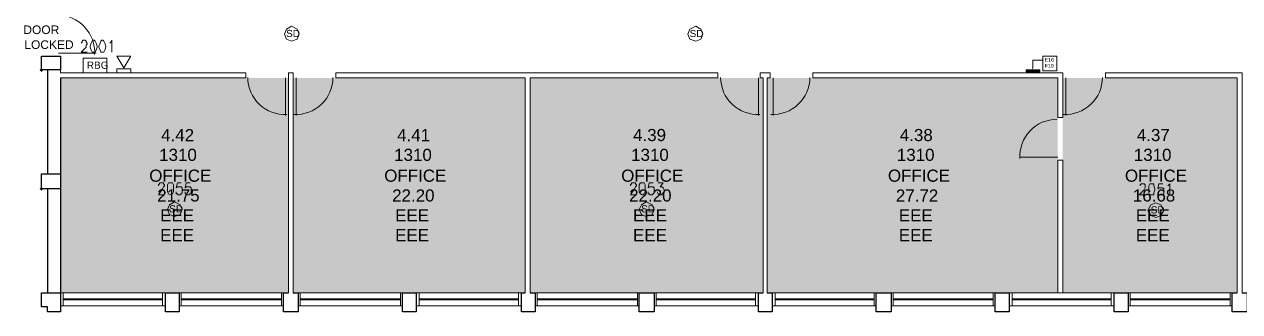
# Model space of a CAD drawing. Header units: millimetres. Extents: x -59 to 47, y 152 to 919.
# Drawn here: x -43.97 to -18.02, y 374.96 to 381.1 of the extents above; entities that cross this region are included whole.
import ezdxf

# ---------------------------------------------------------------- set-up
doc = ezdxf.new("R2010")
doc.units = ezdxf.units.MM
for name, color, linetype, true_color in [('PDF_014404$_ps_FIRE_ACCESS', 7, 'Continuous', 0x37dd00), ('PDF_014404$_ps_FIRE_ALARM', 7, 'Continuous', 0x37dd00), ('PDF_014404$HL-TMP', 7, 'Continuous', 0x800000)]:
    doc.layers.add(name, color=color, linetype=linetype, true_color=true_color)
for name, color, linetype in [('PDF_014404$_ps_TEXTBOLD$FIRE', 2, 'Continuous'), ('PDF_014404$BL', 7, 'Continuous'), ('PDF_014404$DR', 7, 'Continuous'), ('PDF_014404$FI-DSG', 7, 'Continuous'), ('PDF_014404$WA', 7, 'Continuous'), ('PDF_014404$WA-COL', 7, 'Continuous'), ('PDF_014404$WA-EXT', 7, 'Continuous'), ('PDF_014404$WN', 7, 'Continuous'), ('PDF_Text', 7, 'Continuous')]:
    doc.layers.add(name, color=color, linetype=linetype)
doc.styles.add('PDF ArialMT', font='arial.ttf')

msp = doc.modelspace()

# ---------------------------------------------------------------- hatches: boundary and pattern name
at = {"layer": 'PDF_014404$WA-COL', "transparency": 33554559}
for points in [[(-43.604, 380.165), (-43.625, 380.144), (-43.647, 380.122), (-43.625, 380.101), (-43.604, 380.08), (-43.583, 380.101), (-43.562, 380.122), (-43.583, 380.144)], [(-43.604, 377.625), (-43.625, 377.604), (-43.647, 377.582), (-43.625, 377.561), (-43.604, 377.54), (-43.583, 377.561), (-43.562, 377.582), (-43.583, 377.604)]]:
    msp.add_hatch(color=256, dxfattribs=at).paths.add_polyline_path(points)

# ---------------------------------------------------------------- linework, layer by layer
at = {"layer": 'PDF_014404$_ps_FIRE_ACCESS', "lineweight": 0}
for points in [[(-38.27, 380.736), (-38.143, 380.779), (-38.101, 380.884), (-38.143, 380.99), (-38.27, 381.054), (-38.376, 380.99), (-38.418, 380.884), (-38.376, 380.779)], [(-29.634, 380.736), (-29.528, 380.779), (-29.486, 380.884), (-29.528, 380.99), (-29.634, 381.054), (-29.761, 380.99), (-29.803, 380.884), (-29.761, 380.779)], [(-41.699, 380.419), (-41.996, 380.419), (-41.847, 380.165)], [(-41.996, 380.144), (-41.996, 380.059), (-41.699, 380.059), (-41.699, 380.144)], [(-40.768, 376.99), (-40.641, 377.032), (-40.599, 377.138), (-40.641, 377.244), (-40.768, 377.307), (-40.874, 377.244), (-40.916, 377.138), (-40.874, 377.032)], [(-30.692, 376.99), (-30.565, 377.032), (-30.523, 377.138), (-30.565, 377.244), (-30.692, 377.307), (-30.798, 377.244), (-30.841, 377.138), (-30.798, 377.032)], [(-19.812, 376.969), (-19.707, 377.011), (-19.643, 377.117), (-19.707, 377.244), (-19.812, 377.286), (-19.918, 377.244), (-19.982, 377.117), (-19.918, 377.011)]]:
    msp.add_lwpolyline(points, close=True, dxfattribs=at)
at = {"layer": 'PDF_014404$_ps_FIRE_ALARM', "lineweight": 0}
msp.add_lwpolyline([(-42.207, 380.059), (-42.207, 380.376), (-42.715, 380.376), (-42.715, 380.059)], close=True, dxfattribs=at)
at = {"layer": 'PDF_014404$_ps_TEXTBOLD$FIRE', "lineweight": 20}
for points in [[(-42.758, 380.694), (-42.736, 380.715), (-42.736, 380.736), (-42.715, 380.757), (-42.673, 380.757), (-42.652, 380.736), (-42.652, 380.715), (-42.631, 380.694), (-42.631, 380.673), (-42.652, 380.652), (-42.652, 380.609), (-42.758, 380.503), (-42.631, 380.503)], [(-42.144, 380.694), (-42.123, 380.715), (-42.101, 380.757), (-42.101, 380.503)], [(-41.107, 377.646), (-41.107, 377.667), (-41.085, 377.688), (-41.085, 377.709), (-41.064, 377.709), (-41.022, 377.709), (-41.001, 377.709), (-41.001, 377.688), (-40.98, 377.667), (-40.98, 377.646), (-41.001, 377.625), (-41.022, 377.582), (-41.107, 377.455), (-40.98, 377.455)], [(-40.62, 377.709), (-40.704, 377.709), (-40.726, 377.604), (-40.704, 377.625), (-40.683, 377.625), (-40.641, 377.625), (-40.62, 377.625), (-40.599, 377.604), (-40.599, 377.561), (-40.599, 377.54), (-40.599, 377.498), (-40.62, 377.477), (-40.641, 377.455), (-40.683, 377.455), (-40.704, 377.477), (-40.726, 377.477), (-40.726, 377.519)], [(-40.429, 377.709), (-40.514, 377.709), (-40.535, 377.604), (-40.514, 377.625), (-40.493, 377.625), (-40.45, 377.625), (-40.429, 377.625), (-40.408, 377.604), (-40.408, 377.561), (-40.408, 377.54), (-40.408, 377.498), (-40.429, 377.477), (-40.45, 377.455), (-40.493, 377.455), (-40.514, 377.477), (-40.535, 377.477), (-40.535, 377.519)], [(-31.031, 377.646), (-31.031, 377.667), (-31.01, 377.688), (-31.01, 377.709), (-30.989, 377.709), (-30.946, 377.709), (-30.925, 377.709), (-30.925, 377.688), (-30.904, 377.667), (-30.904, 377.646), (-30.925, 377.625), (-30.946, 377.582), (-31.031, 377.455), (-30.904, 377.455)], [(-30.544, 377.709), (-30.629, 377.709), (-30.65, 377.604), (-30.629, 377.625), (-30.608, 377.625), (-30.565, 377.625), (-30.544, 377.625), (-30.523, 377.604), (-30.523, 377.561), (-30.523, 377.54), (-30.523, 377.498), (-30.544, 377.477), (-30.565, 377.455), (-30.608, 377.455), (-30.629, 377.477), (-30.65, 377.477), (-30.65, 377.519)], [(-30.438, 377.709), (-30.333, 377.709), (-30.396, 377.625), (-30.354, 377.625), (-30.333, 377.604), (-30.311, 377.561), (-30.311, 377.54), (-30.333, 377.498), (-30.354, 377.477), (-30.375, 377.455), (-30.417, 377.455), (-30.438, 377.477), (-30.46, 377.519)], [(-20.151, 377.646), (-20.151, 377.667), (-20.13, 377.688), (-20.109, 377.688), (-20.066, 377.688), (-20.045, 377.667), (-20.045, 377.646), (-20.045, 377.625), (-20.045, 377.604), (-20.066, 377.561), (-20.172, 377.455), (-20.024, 377.455)], [(-19.664, 377.688), (-19.749, 377.688), (-19.77, 377.582), (-19.749, 377.604), (-19.728, 377.604), (-19.707, 377.604), (-19.664, 377.604), (-19.643, 377.582), (-19.643, 377.54), (-19.643, 377.519), (-19.643, 377.477), (-19.664, 377.455), (-19.707, 377.455), (-19.728, 377.455), (-19.749, 377.455), (-19.77, 377.477), (-19.77, 377.498)], [(-19.558, 377.646), (-19.537, 377.667), (-19.516, 377.688), (-19.516, 377.455)]]:
    msp.add_lwpolyline(points, dxfattribs=at)
for points in [[(-42.504, 380.757), (-42.525, 380.736), (-42.546, 380.694), (-42.567, 380.63), (-42.567, 380.609), (-42.546, 380.546), (-42.525, 380.503), (-42.504, 380.503), (-42.482, 380.503), (-42.461, 380.503), (-42.44, 380.546), (-42.419, 380.609), (-42.419, 380.63), (-42.44, 380.694), (-42.461, 380.736), (-42.482, 380.757)], [(-42.313, 380.757), (-42.334, 380.736), (-42.355, 380.694), (-42.377, 380.63), (-42.377, 380.609), (-42.355, 380.546), (-42.334, 380.503), (-42.313, 380.503), (-42.292, 380.503), (-42.271, 380.503), (-42.25, 380.546), (-42.228, 380.609), (-42.228, 380.63), (-42.25, 380.694), (-42.271, 380.736), (-42.292, 380.757)], [(-40.853, 377.709), (-40.895, 377.709), (-40.916, 377.667), (-40.916, 377.604), (-40.916, 377.561), (-40.916, 377.519), (-40.895, 377.477), (-40.853, 377.455), (-40.81, 377.477), (-40.789, 377.519), (-40.789, 377.561), (-40.789, 377.604), (-40.789, 377.667), (-40.81, 377.709)], [(-30.777, 377.709), (-30.819, 377.709), (-30.841, 377.667), (-30.841, 377.604), (-30.841, 377.561), (-30.841, 377.519), (-30.819, 377.477), (-30.777, 377.455), (-30.756, 377.455), (-30.735, 377.477), (-30.714, 377.519), (-30.714, 377.561), (-30.714, 377.604), (-30.714, 377.667), (-30.735, 377.709), (-30.756, 377.709)], [(-19.918, 377.688), (-19.939, 377.688), (-19.961, 377.646), (-19.961, 377.582), (-19.961, 377.561), (-19.961, 377.498), (-19.939, 377.455), (-19.918, 377.455), (-19.897, 377.455), (-19.855, 377.455), (-19.855, 377.498), (-19.834, 377.561), (-19.834, 377.582), (-19.855, 377.646), (-19.855, 377.688), (-19.897, 377.688)]]:
    msp.add_lwpolyline(points, close=True, dxfattribs=at)
at = {"layer": 'PDF_014404$BL', "lineweight": 9}
for points in [[(-40.958, 375.36), (-43.202, 375.36)], [(-38.44, 375.36), (-40.662, 375.36)], [(-35.899, 375.36), (-38.122, 375.36)], [(-33.359, 375.36), (-35.603, 375.36)], [(-30.841, 375.36), (-33.063, 375.36)], [(-28.3, 375.36), (-30.523, 375.36)], [(-25.782, 375.36), (-28.004, 375.36)], [(-23.242, 375.36), (-25.464, 375.36)], [(-20.701, 375.36), (-22.945, 375.36)], [(-18.183, 375.36), (-20.405, 375.36)], [(-43.202, 375.085), (-40.958, 375.085)], [(-40.662, 375.085), (-38.44, 375.085)], [(-38.122, 375.085), (-35.899, 375.085)], [(-35.603, 375.085), (-33.359, 375.085)], [(-33.063, 375.085), (-30.841, 375.085)], [(-30.523, 375.085), (-28.3, 375.085)], [(-28.004, 375.085), (-25.782, 375.085)], [(-25.464, 375.085), (-23.242, 375.085)], [(-22.945, 375.085), (-20.701, 375.085)], [(-20.405, 375.085), (-18.183, 375.085)]]:
    msp.add_lwpolyline(points, dxfattribs=at)
at = {"layer": 'PDF_014404$DR', "lineweight": 0}
for points in [[(-43.244, 380.482), (-42.44, 380.482), (-43.244, 380.482)], [(-38.397, 379.953), (-38.397, 379.149), (-38.397, 379.953)], [(-38.164, 379.953), (-38.164, 379.149), (-38.164, 379.953)], [(-28.3, 379.953), (-28.3, 379.149), (-28.3, 379.953)], [(-27.983, 379.953), (-27.983, 379.149), (-27.983, 379.953)], [(-21.739, 379.953), (-21.739, 379.149), (-21.739, 379.953)], [(-21.908, 378.26), (-22.712, 378.26), (-21.908, 378.26)]]:
    msp.add_lwpolyline(points, dxfattribs=at)
for centre, start, end in [((-43.262, 380.496), 357.0447, 90), ((-38.408, 379.964), 179.9998, 272.9555), ((-38.175, 379.964), 267.0445, 0.0002), ((-28.311, 379.964), 179.9998, 272.9555), ((-27.994, 379.964), 267.0445, 0.0002), ((-21.749, 379.964), 267.0445, 0.0002), ((-21.924, 378.274), 90, 182.9553)]:
    msp.add_arc(centre, 0.794, start, end, dxfattribs=at)
at = {"layer": 'PDF_014404$FI-DSG', "lineweight": 9}
for points in [[(-22.225, 380.419), (-21.929, 380.419), (-21.929, 380.101), (-22.225, 380.101)], [(-22.289, 380.122), (-22.585, 380.122), (-22.585, 380.08), (-22.289, 380.08)]]:
    msp.add_lwpolyline(points, close=True, dxfattribs=at)
msp.add_lwpolyline([(-22.437, 380.165), (-22.437, 380.334), (-22.31, 380.334), (-22.225, 380.334)], dxfattribs=at)
at = {"layer": 'PDF_014404$FI-DSG', "transparency": 33554559}
for points in [[(-22.437, 380.165), (-22.437, 380.122), (-22.458, 380.165)], [(-22.289, 380.122), (-22.585, 380.122), (-22.289, 380.08)], [(-22.585, 380.122), (-22.289, 380.08), (-22.585, 380.08)]]:
    msp.add_solid(points, dxfattribs=at)
at = {"layer": 'PDF_014404$HL-TMP', "transparency": 33554559}
for points in [[(-38.334, 379.953), (-43.202, 379.953), (-38.334, 375.36)], [(-43.202, 379.953), (-38.334, 375.36), (-43.202, 375.36)], [(-33.275, 379.953), (-38.228, 379.953), (-33.275, 375.36)], [(-38.228, 379.953), (-33.275, 375.36), (-38.228, 375.36)], [(-28.195, 379.953), (-33.169, 379.953), (-28.195, 375.36)], [(-33.169, 379.953), (-28.195, 375.36), (-33.169, 375.36)], [(-21.908, 379.953), (-28.11, 379.953), (-21.908, 375.36)], [(-28.11, 379.953), (-21.908, 375.36), (-28.11, 375.36)], [(-18.077, 379.953), (-21.802, 379.953), (-18.077, 375.36)], [(-21.802, 379.953), (-18.077, 375.36), (-21.802, 375.36)]]:
    msp.add_solid(points, dxfattribs=at)
at = {"layer": 'PDF_014404$WA', "lineweight": 20}
for points in [[(-43.202, 380.122), (-43.202, 380.059), (-39.244, 380.059), (-39.244, 379.953), (-43.202, 379.953)], [(-38.334, 375.36), (-38.334, 380.059), (-38.228, 380.059), (-38.228, 375.36)], [(-33.275, 375.36), (-33.275, 379.953), (-37.318, 379.953), (-37.318, 380.059), (-33.211, 380.059), (-29.168, 380.059), (-29.168, 379.953), (-33.169, 379.953), (-33.169, 375.36)], [(-28.11, 375.36), (-28.11, 379.953), (-28.046, 379.953), (-28.046, 380.059), (-28.258, 380.059), (-28.258, 379.953), (-28.195, 379.953), (-28.195, 375.36)], [(-18.077, 375.36), (-18.077, 379.953), (-20.892, 379.953), (-20.892, 380.059), (-17.971, 380.059), (-17.971, 375.36)], [(-21.908, 375.36), (-21.908, 378.196), (-21.802, 378.196), (-21.802, 375.36)]]:
    msp.add_lwpolyline(points, dxfattribs=at)
msp.add_lwpolyline([(-21.908, 379.106), (-21.908, 379.953), (-27.136, 379.953), (-27.136, 380.059), (-21.802, 380.059), (-21.802, 379.106)], close=True, dxfattribs=at)
at = {"layer": 'PDF_014404$WA-COL', "lineweight": 25}
for points in [[(-43.604, 380.122), (-43.604, 380.419), (-43.202, 380.419), (-43.202, 380.122)], [(-43.604, 377.582), (-43.604, 377.9), (-43.202, 377.9), (-43.202, 377.582)], [(-43.604, 375.36), (-43.202, 375.36), (-43.202, 374.958), (-43.477, 374.958), (-43.477, 375.064), (-43.604, 375.064)], [(-40.958, 375.36), (-40.662, 375.36), (-40.662, 374.958), (-40.958, 374.958)], [(-35.899, 375.36), (-35.603, 375.36), (-35.603, 374.958), (-35.899, 374.958)], [(-30.841, 375.36), (-30.523, 375.36), (-30.523, 374.958), (-30.841, 374.958)], [(-25.782, 375.36), (-25.464, 375.36), (-25.464, 374.958), (-25.782, 374.958)], [(-23.242, 375.36), (-22.945, 375.36), (-22.945, 374.958), (-23.242, 374.958)], [(-20.701, 375.36), (-20.405, 375.36), (-20.405, 374.958), (-20.701, 374.958)]]:
    msp.add_lwpolyline(points, close=True, dxfattribs=at)
for points in [[(-38.228, 375.36), (-38.122, 375.36), (-38.122, 374.958), (-38.44, 374.958), (-38.44, 375.36), (-38.334, 375.36)], [(-33.169, 375.36), (-33.063, 375.36), (-33.063, 374.958), (-33.359, 374.958), (-33.359, 375.36), (-33.275, 375.36)], [(-28.11, 375.36), (-28.004, 375.36), (-28.004, 374.958), (-28.3, 374.958), (-28.3, 375.36), (-28.195, 375.36)], [(-17.971, 375.36), (-17.865, 375.36), (-17.865, 374.958), (-18.183, 374.958), (-18.183, 375.36), (-18.077, 375.36)]]:
    msp.add_lwpolyline(points, dxfattribs=at)
at = {"layer": 'PDF_014404$WA-EXT', "lineweight": 25}
for points in [[(-43.477, 380.122), (-43.477, 377.9)], [(-43.202, 379.953), (-43.202, 377.9)], [(-43.477, 377.582), (-43.477, 375.36)], [(-43.202, 377.582), (-43.202, 375.36)]]:
    msp.add_lwpolyline(points, dxfattribs=at)
at = {"layer": 'PDF_014404$WN', "lineweight": 0}
for points in [[(-43.202, 375.36), (-43.202, 375.085)], [(-43.139, 375.36), (-43.139, 375.085)], [(-43.139, 375.233), (-41.022, 375.233)], [(-43.139, 375.212), (-41.022, 375.212)], [(-41.022, 375.085), (-41.022, 375.36)], [(-40.958, 375.085), (-40.958, 375.36)], [(-40.662, 375.36), (-40.662, 375.085)], [(-40.62, 375.36), (-40.62, 375.085)], [(-40.62, 375.233), (-38.482, 375.233)], [(-40.62, 375.212), (-38.482, 375.212)], [(-38.482, 375.085), (-38.482, 375.36)], [(-38.44, 375.085), (-38.44, 375.36)], [(-38.122, 375.36), (-38.122, 375.085)], [(-38.08, 375.36), (-38.08, 375.085)], [(-38.08, 375.233), (-35.942, 375.233)], [(-38.08, 375.212), (-35.942, 375.212)], [(-35.942, 375.085), (-35.942, 375.36)], [(-35.899, 375.085), (-35.899, 375.36)], [(-35.603, 375.36), (-35.603, 375.085)], [(-35.54, 375.36), (-35.54, 375.085)], [(-35.54, 375.233), (-33.423, 375.233)], [(-35.54, 375.212), (-33.423, 375.212)], [(-33.423, 375.085), (-33.423, 375.36)], [(-33.359, 375.085), (-33.359, 375.36)], [(-33.063, 375.36), (-33.063, 375.085)], [(-33.021, 375.36), (-33.021, 375.085)], [(-33.021, 375.233), (-30.883, 375.233)], [(-33.021, 375.212), (-30.883, 375.212)], [(-30.883, 375.085), (-30.883, 375.36)], [(-30.841, 375.085), (-30.841, 375.36)], [(-30.523, 375.36), (-30.523, 375.085)], [(-30.481, 375.36), (-30.481, 375.085)], [(-30.481, 375.233), (-28.364, 375.233)], [(-30.481, 375.212), (-28.364, 375.212)], [(-28.364, 375.085), (-28.364, 375.36)], [(-28.3, 375.085), (-28.3, 375.36)], [(-28.004, 375.36), (-28.004, 375.085)], [(-27.941, 375.36), (-27.941, 375.085)], [(-27.941, 375.233), (-25.824, 375.233)], [(-27.941, 375.212), (-25.824, 375.212)], [(-25.824, 375.085), (-25.824, 375.36)], [(-25.782, 375.085), (-25.782, 375.36)], [(-25.464, 375.36), (-25.464, 375.085)], [(-25.422, 375.36), (-25.422, 375.085)], [(-25.422, 375.233), (-23.284, 375.233)], [(-25.422, 375.212), (-23.284, 375.212)], [(-23.284, 375.085), (-23.284, 375.36)], [(-23.242, 375.085), (-23.242, 375.36)], [(-22.945, 375.36), (-22.945, 375.085)], [(-22.882, 375.36), (-22.882, 375.085)], [(-22.882, 375.233), (-20.765, 375.233)], [(-22.882, 375.212), (-20.765, 375.212)], [(-20.765, 375.085), (-20.765, 375.36)], [(-20.701, 375.085), (-20.701, 375.36)], [(-20.405, 375.36), (-20.405, 375.085)], [(-20.363, 375.36), (-20.363, 375.085)], [(-20.363, 375.233), (-18.225, 375.233)], [(-20.363, 375.212), (-18.225, 375.212)], [(-18.225, 375.085), (-18.225, 375.36)], [(-18.183, 375.085), (-18.183, 375.36)]]:
    msp.add_lwpolyline(points, dxfattribs=at)

# ---------------------------------------------------------------- texts
at = {"layer": 'PDF_Text', "attachment_point": 4, "style": 'PDF ArialMT'}
for s, insert, char_height in [('DOOR', (-43.992, 380.979), 0.1834), ('LOCKED', (-43.971, 380.662), 0.1834), ('E16', (-22.189, 380.336), 0.0815), ('F19', (-22.189, 380.209), 0.0815), ('4.42', (-41.05, 378.73), 0.2588), ('4.41', (-36.012, 378.73), 0.2588), ('4.39', (-30.974, 378.73), 0.2588), ('4.38', (-25.28, 378.73), 0.2588), ('4.37', (-20.22, 378.73), 0.2588), ('1310', (-41.092, 378.307), 0.2588), ('1310', (-36.075, 378.307), 0.2588), ('1310', (-31.016, 378.307), 0.2588), ('1310', (-25.343, 378.307), 0.2588), ('1310', (-20.284, 378.307), 0.2588), ('OFFICE', (-41.304, 377.862), 0.2588), ('OFFICE', (-36.287, 377.862), 0.2588), ('OFFICE', (-31.228, 377.862), 0.2588), ('OFFICE', (-25.534, 377.862), 0.2588), ('OFFICE', (-20.474, 377.862), 0.2588), ('21.75', (-41.134, 377.439), 0.2588), ('22.20', (-36.118, 377.439), 0.2588), ('22.20', (-31.058, 377.439), 0.2588), ('27.72', (-25.364, 377.439), 0.2588), ('16.68', (-20.305, 377.439), 0.2588), ('EEE', (-41.071, 377.016), 0.2588), ('EEE', (-36.054, 377.016), 0.2588), ('EEE', (-30.974, 377.016), 0.2588), ('EEE', (-25.301, 377.016), 0.2588), ('EEE', (-20.242, 377.016), 0.2588), ('EEE', (-41.071, 376.592), 0.2588), ('EEE', (-36.054, 376.592), 0.2588), ('EEE', (-30.974, 376.592), 0.2588), ('EEE', (-25.301, 376.592), 0.2588), ('EEE', (-20.242, 376.592), 0.2588)]:
    msp.add_mtext(s, dxfattribs=dict(at, insert=insert, char_height=char_height))
at = {"layer": 'PDF_Text', "color": 2, "char_height": 0.1528, "attachment_point": 4, "style": 'PDF ArialMT'}
for s, insert in [('SD', (-38.383, 380.9)), ('SD', (-29.767, 380.9)), ('RBG', (-42.637, 380.223)), ('SD', (-40.88, 377.154)), ('SD', (-30.804, 377.154)), ('SD', (-19.924, 377.132))]:
    msp.add_mtext(s, dxfattribs=dict(at, insert=insert))

doc.saveas('drawing.dxf')
